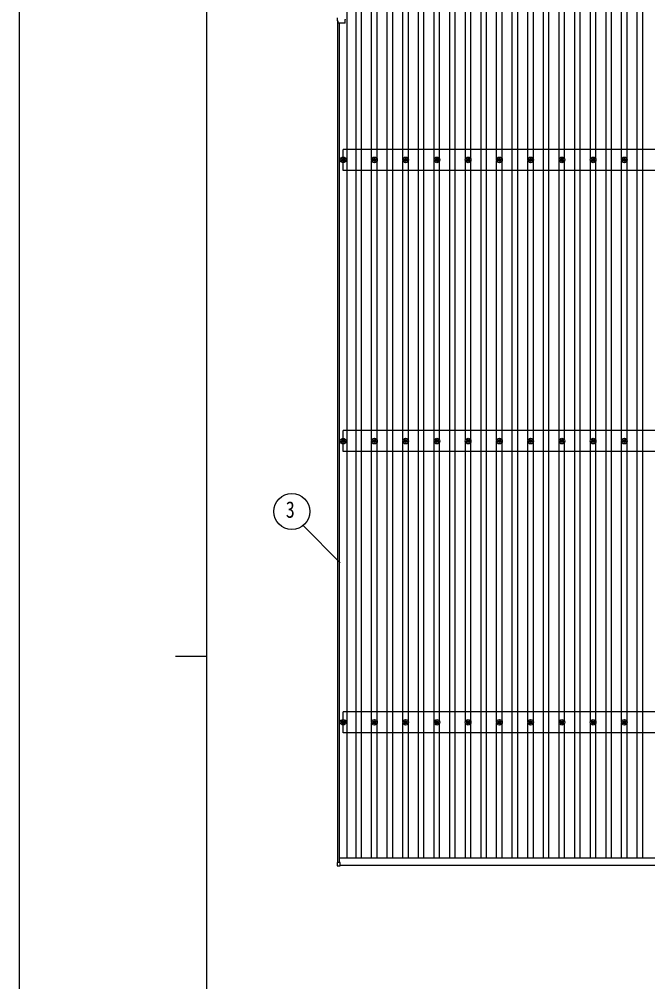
# Model space of a CAD drawing. Units: millimetres, scale not verified. Extents: x -16820 to 16820, y -11880 to 11880.
# Drawn here: x -16820 to -12797, y -1584 to 4577 of the extents above; entities that cross this region are included whole.
import ezdxf
from ezdxf.enums import TextEntityAlignment as Align

# ---------------------------------------------------------------- set-up
doc = ezdxf.new("R2010")
doc.units = ezdxf.units.MM
doc.header["$LTSCALE"] = 50
for name, color, linetype in [('0-5_YKK_13', 4, 'Continuous'), ('0-6_YKK_A1', 4, 'Continuous'), ('0-7_YKK_D', 6, 'Continuous'), ('0-8_YKK_ZWAK', 7, 'Continuous')]:
    doc.layers.add(name, color=color, linetype=linetype)
doc.styles.add('ＭＳ ゴシック', font='')
doc.styles.get('ＭＳ ゴシック').set_extended_font_data('MS Gothic')

msp = doc.modelspace()

# ---------------------------------------------------------------- linework, layer by layer
at = {"layer": '0-5_YKK_13'}
for p, q in [((-14782.42, 4566.64), (-14782.42, 4586.64)), ((-14780.92, 4566.64), (-14782.42, 4566.64)), ((-14780.92, 4566.64), (-14780.92, 4552.64)), ((-14733.92, 4552.64), (-14733.92, 4576.24)), ((-14758.32, 4551.64), (-14779.92, 4551.64)), ((-14734.92, 4551.64), (-14757.52, 4551.64)), ((-14756.92, 3678.67), (-14752.5, 3678.67)), ((-14756.92, 3675.17), (-14752.5, 3675.17)), ((-14748.67, 3686.92), (-14748.67, 3682.5)), ((-14748.67, 3671.34), (-14748.67, 3666.92)), ((-14745.17, 3686.92), (-14745.17, 3682.5)), ((-14745.17, 3671.34), (-14745.17, 3666.92)), ((-14741.34, 3678.67), (-14736.92, 3678.67)), ((-14741.34, 3675.17), (-14736.92, 3675.17)), ((-14556.92, 3678.67), (-14552.5, 3678.67)), ((-14556.92, 3675.17), (-14552.5, 3675.17)), ((-14548.67, 3686.92), (-14548.67, 3682.5)), ((-14548.67, 3671.34), (-14548.67, 3666.92)), ((-14545.17, 3686.92), (-14545.17, 3682.5)), ((-14545.17, 3671.34), (-14545.17, 3666.92)), ((-14541.34, 3678.67), (-14536.92, 3678.67)), ((-14541.34, 3675.17), (-14536.92, 3675.17)), ((-14356.92, 3678.67), (-14352.5, 3678.67)), ((-14356.92, 3675.17), (-14352.5, 3675.17)), ((-14348.67, 3686.92), (-14348.67, 3682.5)), ((-14348.67, 3671.34), (-14348.67, 3666.92)), ((-14345.17, 3686.92), (-14345.17, 3682.5)), ((-14345.17, 3671.34), (-14345.17, 3666.92)), ((-14341.34, 3678.67), (-14336.92, 3678.67)), ((-14341.34, 3675.17), (-14336.92, 3675.17)), ((-14156.92, 3678.67), (-14152.5, 3678.67)), ((-14156.92, 3675.17), (-14152.5, 3675.17)), ((-14148.67, 3686.92), (-14148.67, 3682.5)), ((-14148.67, 3671.34), (-14148.67, 3666.92)), ((-14145.17, 3686.92), (-14145.17, 3682.5)), ((-14145.17, 3671.34), (-14145.17, 3666.92)), ((-14141.34, 3678.67), (-14136.92, 3678.67)), ((-14141.34, 3675.17), (-14136.92, 3675.17)), ((-13956.92, 3678.67), (-13952.5, 3678.67)), ((-13956.92, 3675.17), (-13952.5, 3675.17)), ((-13948.67, 3686.92), (-13948.67, 3682.5)), ((-13948.67, 3671.34), (-13948.67, 3666.92)), ((-13945.17, 3686.92), (-13945.17, 3682.5)), ((-13945.17, 3671.34), (-13945.17, 3666.92)), ((-13941.34, 3678.67), (-13936.92, 3678.67)), ((-13941.34, 3675.17), (-13936.92, 3675.17)), ((-13756.92, 3678.67), (-13752.5, 3678.67)), ((-13756.92, 3675.17), (-13752.5, 3675.17)), ((-13748.67, 3686.92), (-13748.67, 3682.5)), ((-13748.67, 3671.34), (-13748.67, 3666.92)), ((-13745.17, 3686.92), (-13745.17, 3682.5)), ((-13745.17, 3671.34), (-13745.17, 3666.92)), ((-13741.34, 3678.67), (-13736.92, 3678.67)), ((-13741.34, 3675.17), (-13736.92, 3675.17)), ((-13556.92, 3678.67), (-13552.5, 3678.67)), ((-13556.92, 3675.17), (-13552.5, 3675.17)), ((-13548.67, 3686.92), (-13548.67, 3682.5)), ((-13548.67, 3671.34), (-13548.67, 3666.92)), ((-13545.17, 3686.92), (-13545.17, 3682.5)), ((-13545.17, 3671.34), (-13545.17, 3666.92)), ((-13541.34, 3678.67), (-13536.92, 3678.67)), ((-13541.34, 3675.17), (-13536.92, 3675.17)), ((-13356.92, 3678.67), (-13352.5, 3678.67)), ((-13356.92, 3675.17), (-13352.5, 3675.17)), ((-13348.67, 3686.92), (-13348.67, 3682.5)), ((-13348.67, 3671.34), (-13348.67, 3666.92)), ((-13345.17, 3686.92), (-13345.17, 3682.5)), ((-13345.17, 3671.34), (-13345.17, 3666.92)), ((-13341.34, 3678.67), (-13336.92, 3678.67)), ((-13341.34, 3675.17), (-13336.92, 3675.17)), ((-13156.92, 3678.67), (-13152.5, 3678.67)), ((-13156.92, 3675.17), (-13152.5, 3675.17)), ((-13148.67, 3686.92), (-13148.67, 3682.5)), ((-13148.67, 3671.34), (-13148.67, 3666.92)), ((-13145.17, 3686.92), (-13145.17, 3682.5)), ((-13145.17, 3671.34), (-13145.17, 3666.92)), ((-13141.34, 3678.67), (-13136.92, 3678.67)), ((-13141.34, 3675.17), (-13136.92, 3675.17)), ((-12956.92, 3678.67), (-12952.5, 3678.67)), ((-12956.92, 3675.17), (-12952.5, 3675.17)), ((-12948.67, 3686.92), (-12948.67, 3682.5)), ((-12948.67, 3671.34), (-12948.67, 3666.92)), ((-12945.17, 3686.92), (-12945.17, 3682.5)), ((-12945.17, 3671.34), (-12945.17, 3666.92)), ((-12941.34, 3678.67), (-12936.92, 3678.67)), ((-12941.34, 3675.17), (-12936.92, 3675.17)), ((-14756.92, 1878.67), (-14752.5, 1878.67)), ((-14756.92, 1875.17), (-14752.5, 1875.17)), ((-14748.67, 1886.92), (-14748.67, 1882.5)), ((-14748.67, 1871.34), (-14748.67, 1866.92)), ((-14745.17, 1886.92), (-14745.17, 1882.5)), ((-14745.17, 1871.34), (-14745.17, 1866.92)), ((-14741.34, 1878.67), (-14736.92, 1878.67)), ((-14741.34, 1875.17), (-14736.92, 1875.17)), ((-14556.92, 1878.67), (-14552.5, 1878.67)), ((-14556.92, 1875.17), (-14552.5, 1875.17)), ((-14548.67, 1886.92), (-14548.67, 1882.5)), ((-14548.67, 1871.34), (-14548.67, 1866.92)), ((-14545.17, 1886.92), (-14545.17, 1882.5)), ((-14545.17, 1871.34), (-14545.17, 1866.92)), ((-14541.34, 1878.67), (-14536.92, 1878.67)), ((-14541.34, 1875.17), (-14536.92, 1875.17)), ((-14356.92, 1878.67), (-14352.5, 1878.67)), ((-14356.92, 1875.17), (-14352.5, 1875.17)), ((-14348.67, 1886.92), (-14348.67, 1882.5)), ((-14348.67, 1871.34), (-14348.67, 1866.92)), ((-14345.17, 1886.92), (-14345.17, 1882.5)), ((-14345.17, 1871.34), (-14345.17, 1866.92)), ((-14341.34, 1878.67), (-14336.92, 1878.67)), ((-14341.34, 1875.17), (-14336.92, 1875.17)), ((-14156.92, 1878.67), (-14152.5, 1878.67)), ((-14156.92, 1875.17), (-14152.5, 1875.17)), ((-14148.67, 1886.92), (-14148.67, 1882.5)), ((-14148.67, 1871.34), (-14148.67, 1866.92)), ((-14145.17, 1886.92), (-14145.17, 1882.5)), ((-14145.17, 1871.34), (-14145.17, 1866.92)), ((-14141.34, 1878.67), (-14136.92, 1878.67)), ((-14141.34, 1875.17), (-14136.92, 1875.17)), ((-13956.92, 1878.67), (-13952.5, 1878.67)), ((-13956.92, 1875.17), (-13952.5, 1875.17)), ((-13948.67, 1886.92), (-13948.67, 1882.5)), ((-13948.67, 1871.34), (-13948.67, 1866.92)), ((-13945.17, 1886.92), (-13945.17, 1882.5)), ((-13945.17, 1871.34), (-13945.17, 1866.92)), ((-13941.34, 1878.67), (-13936.92, 1878.67)), ((-13941.34, 1875.17), (-13936.92, 1875.17)), ((-13756.92, 1878.67), (-13752.5, 1878.67)), ((-13756.92, 1875.17), (-13752.5, 1875.17)), ((-13748.67, 1886.92), (-13748.67, 1882.5)), ((-13748.67, 1871.34), (-13748.67, 1866.92)), ((-13745.17, 1886.92), (-13745.17, 1882.5)), ((-13745.17, 1871.34), (-13745.17, 1866.92)), ((-13741.34, 1878.67), (-13736.92, 1878.67)), ((-13741.34, 1875.17), (-13736.92, 1875.17)), ((-13556.92, 1878.67), (-13552.5, 1878.67)), ((-13556.92, 1875.17), (-13552.5, 1875.17)), ((-13548.67, 1886.92), (-13548.67, 1882.5)), ((-13548.67, 1871.34), (-13548.67, 1866.92)), ((-13545.17, 1886.92), (-13545.17, 1882.5)), ((-13545.17, 1871.34), (-13545.17, 1866.92)), ((-13541.34, 1878.67), (-13536.92, 1878.67)), ((-13541.34, 1875.17), (-13536.92, 1875.17)), ((-13356.92, 1878.67), (-13352.5, 1878.67)), ((-13356.92, 1875.17), (-13352.5, 1875.17)), ((-13348.67, 1886.92), (-13348.67, 1882.5)), ((-13348.67, 1871.34), (-13348.67, 1866.92)), ((-13345.17, 1886.92), (-13345.17, 1882.5)), ((-13345.17, 1871.34), (-13345.17, 1866.92)), ((-13341.34, 1878.67), (-13336.92, 1878.67)), ((-13341.34, 1875.17), (-13336.92, 1875.17)), ((-13156.92, 1878.67), (-13152.5, 1878.67)), ((-13156.92, 1875.17), (-13152.5, 1875.17)), ((-13148.67, 1886.92), (-13148.67, 1882.5)), ((-13148.67, 1871.34), (-13148.67, 1866.92)), ((-13145.17, 1886.92), (-13145.17, 1882.5)), ((-13145.17, 1871.34), (-13145.17, 1866.92)), ((-13141.34, 1878.67), (-13136.92, 1878.67)), ((-13141.34, 1875.17), (-13136.92, 1875.17)), ((-12956.92, 1878.67), (-12952.5, 1878.67)), ((-12956.92, 1875.17), (-12952.5, 1875.17)), ((-12948.67, 1886.92), (-12948.67, 1882.5)), ((-12948.67, 1871.34), (-12948.67, 1866.92)), ((-12945.17, 1886.92), (-12945.17, 1882.5)), ((-12945.17, 1871.34), (-12945.17, 1866.92)), ((-12941.34, 1878.67), (-12936.92, 1878.67)), ((-12941.34, 1875.17), (-12936.92, 1875.17)), ((-14756.92, 78.45), (-14752.5, 78.45)), ((-14756.92, 74.95), (-14752.5, 74.95)), ((-14748.67, 86.69), (-14748.67, 82.28)), ((-14748.67, 71.11), (-14748.67, 66.7)), ((-14745.17, 86.69), (-14745.17, 82.28)), ((-14745.17, 71.11), (-14745.17, 66.7)), ((-14741.34, 78.45), (-14736.92, 78.45)), ((-14741.34, 74.95), (-14736.92, 74.95)), ((-14556.92, 78.45), (-14552.5, 78.45)), ((-14556.92, 74.95), (-14552.5, 74.95)), ((-14548.67, 86.69), (-14548.67, 82.28)), ((-14548.67, 71.11), (-14548.67, 66.7)), ((-14545.17, 86.69), (-14545.17, 82.28)), ((-14545.17, 71.11), (-14545.17, 66.7)), ((-14541.34, 78.45), (-14536.92, 78.45)), ((-14541.34, 74.95), (-14536.92, 74.95)), ((-14356.92, 78.45), (-14352.5, 78.45)), ((-14356.92, 74.95), (-14352.5, 74.95)), ((-14348.67, 86.69), (-14348.67, 82.28)), ((-14348.67, 71.11), (-14348.67, 66.7)), ((-14345.17, 86.69), (-14345.17, 82.28)), ((-14345.17, 71.11), (-14345.17, 66.7)), ((-14341.34, 78.45), (-14336.92, 78.45)), ((-14341.34, 74.95), (-14336.92, 74.95)), ((-14156.92, 78.45), (-14152.5, 78.45)), ((-14156.92, 74.95), (-14152.5, 74.95)), ((-14148.67, 86.69), (-14148.67, 82.28)), ((-14148.67, 71.11), (-14148.67, 66.7)), ((-14145.17, 86.69), (-14145.17, 82.28)), ((-14145.17, 71.11), (-14145.17, 66.7)), ((-14141.34, 78.45), (-14136.92, 78.45)), ((-14141.34, 74.95), (-14136.92, 74.95)), ((-13956.92, 78.45), (-13952.5, 78.45)), ((-13956.92, 74.95), (-13952.5, 74.95)), ((-13948.67, 86.69), (-13948.67, 82.28)), ((-13948.67, 71.11), (-13948.67, 66.7)), ((-13945.17, 86.69), (-13945.17, 82.28)), ((-13945.17, 71.11), (-13945.17, 66.7)), ((-13941.34, 78.45), (-13936.92, 78.45)), ((-13941.34, 74.95), (-13936.92, 74.95)), ((-13756.92, 78.45), (-13752.5, 78.45)), ((-13756.92, 74.95), (-13752.5, 74.95)), ((-13748.67, 86.69), (-13748.67, 82.28)), ((-13748.67, 71.11), (-13748.67, 66.7)), ((-13745.17, 86.69), (-13745.17, 82.28)), ((-13745.17, 71.11), (-13745.17, 66.7)), ((-13741.34, 78.45), (-13736.92, 78.45)), ((-13741.34, 74.95), (-13736.92, 74.95)), ((-13556.92, 78.45), (-13552.5, 78.45)), ((-13556.92, 74.95), (-13552.5, 74.95)), ((-13548.67, 86.69), (-13548.67, 82.28)), ((-13548.67, 71.11), (-13548.67, 66.7)), ((-13545.17, 86.69), (-13545.17, 82.28)), ((-13545.17, 71.11), (-13545.17, 66.7)), ((-13541.34, 78.45), (-13536.92, 78.45)), ((-13541.34, 74.95), (-13536.92, 74.95)), ((-13356.92, 78.45), (-13352.5, 78.45)), ((-13356.92, 74.95), (-13352.5, 74.95)), ((-13348.67, 86.69), (-13348.67, 82.28)), ((-13348.67, 71.11), (-13348.67, 66.7)), ((-13345.17, 86.69), (-13345.17, 82.28)), ((-13345.17, 71.11), (-13345.17, 66.7)), ((-13341.34, 78.45), (-13336.92, 78.45)), ((-13341.34, 74.95), (-13336.92, 74.95)), ((-13156.92, 78.45), (-13152.5, 78.45)), ((-13156.92, 74.95), (-13152.5, 74.95)), ((-13148.67, 86.69), (-13148.67, 82.28)), ((-13148.67, 71.11), (-13148.67, 66.7)), ((-13145.17, 86.69), (-13145.17, 82.28)), ((-13145.17, 71.11), (-13145.17, 66.7)), ((-13141.34, 78.45), (-13136.92, 78.45)), ((-13141.34, 74.95), (-13136.92, 74.95)), ((-12956.92, 78.45), (-12952.5, 78.45)), ((-12956.92, 74.95), (-12952.5, 74.95)), ((-12948.67, 86.69), (-12948.67, 82.28)), ((-12948.67, 71.11), (-12948.67, 66.7)), ((-12945.17, 86.69), (-12945.17, 82.28)), ((-12945.17, 71.11), (-12945.17, 66.7)), ((-12941.34, 78.45), (-12936.92, 78.45)), ((-12941.34, 74.95), (-12936.92, 74.95)), ((-14785.22, -822.19), (-14785.22, -840.19)), ((-14766.22, -821.19), (-14784.22, -821.19)), ((-14784.22, -841.19), (-14766.22, -841.19)), ((-14765.22, -840.19), (-14765.22, -822.19))]:
    msp.add_line(p, q, dxfattribs=at)
for centre, radius in [((-14746.92, 3676.92), 18.25), ((-14746.92, 3676.92), 10.15), ((-14746.92, 3676.92), 5.85), ((-14746.92, 3676.92), 5.25), ((-14546.92, 3676.92), 18.25), ((-14546.92, 3676.92), 10.15), ((-14546.92, 3676.92), 5.85), ((-14546.92, 3676.92), 5.25), ((-14346.92, 3676.92), 18.25), ((-14346.92, 3676.92), 10.15), ((-14346.92, 3676.92), 5.85), ((-14346.92, 3676.92), 5.25), ((-14146.92, 3676.92), 18.25), ((-14146.92, 3676.92), 10.15), ((-14146.92, 3676.92), 5.85), ((-14146.92, 3676.92), 5.25), ((-13946.92, 3676.92), 18.25), ((-13946.92, 3676.92), 10.15), ((-13946.92, 3676.92), 5.85), ((-13946.92, 3676.92), 5.25), ((-13746.92, 3676.92), 18.25), ((-13746.92, 3676.92), 10.15), ((-13746.92, 3676.92), 5.85), ((-13746.92, 3676.92), 5.25), ((-13546.92, 3676.92), 18.25), ((-13546.92, 3676.92), 10.15), ((-13546.92, 3676.92), 5.85), ((-13546.92, 3676.92), 5.25), ((-13346.92, 3676.92), 18.25), ((-13346.92, 3676.92), 10.15), ((-13346.92, 3676.92), 5.85), ((-13346.92, 3676.92), 5.25), ((-13146.92, 3676.92), 18.25), ((-13146.92, 3676.92), 10.15), ((-13146.92, 3676.92), 5.85), ((-13146.92, 3676.92), 5.25), ((-12946.92, 3676.92), 18.25), ((-12946.92, 3676.92), 10.15), ((-12946.92, 3676.92), 5.85), ((-12946.92, 3676.92), 5.25), ((-14746.92, 1876.92), 18.25), ((-14746.92, 1876.92), 10.15), ((-14746.92, 1876.92), 5.85), ((-14746.92, 1876.92), 5.25), ((-14546.92, 1876.92), 18.25), ((-14546.92, 1876.92), 10.15), ((-14546.92, 1876.92), 5.85), ((-14546.92, 1876.92), 5.25), ((-14346.92, 1876.92), 18.25), ((-14346.92, 1876.92), 10.15), ((-14346.92, 1876.92), 5.85), ((-14346.92, 1876.92), 5.25), ((-14146.92, 1876.92), 18.25), ((-14146.92, 1876.92), 10.15), ((-14146.92, 1876.92), 5.85), ((-14146.92, 1876.92), 5.25), ((-13946.92, 1876.92), 18.25), ((-13946.92, 1876.92), 10.15), ((-13946.92, 1876.92), 5.85), ((-13946.92, 1876.92), 5.25), ((-13746.92, 1876.92), 18.25), ((-13746.92, 1876.92), 10.15), ((-13746.92, 1876.92), 5.85), ((-13746.92, 1876.92), 5.25), ((-13546.92, 1876.92), 18.25), ((-13546.92, 1876.92), 10.15), ((-13546.92, 1876.92), 5.85), ((-13546.92, 1876.92), 5.25), ((-13346.92, 1876.92), 18.25), ((-13346.92, 1876.92), 10.15), ((-13346.92, 1876.92), 5.85), ((-13346.92, 1876.92), 5.25), ((-13146.92, 1876.92), 18.25), ((-13146.92, 1876.92), 10.15), ((-13146.92, 1876.92), 5.85), ((-13146.92, 1876.92), 5.25), ((-12946.92, 1876.92), 18.25), ((-12946.92, 1876.92), 10.15), ((-12946.92, 1876.92), 5.85), ((-12946.92, 1876.92), 5.25), ((-14746.92, 76.7), 18.25), ((-14746.92, 76.7), 10.15), ((-14746.92, 76.7), 5.85), ((-14746.92, 76.7), 5.25), ((-14546.92, 76.7), 18.25), ((-14546.92, 76.7), 10.15), ((-14546.92, 76.7), 5.85), ((-14546.92, 76.7), 5.25), ((-14346.92, 76.7), 18.25), ((-14346.92, 76.7), 10.15), ((-14346.92, 76.7), 5.85), ((-14346.92, 76.7), 5.25), ((-14146.92, 76.7), 18.25), ((-14146.92, 76.7), 10.15), ((-14146.92, 76.7), 5.85), ((-14146.92, 76.7), 5.25), ((-13946.92, 76.7), 18.25), ((-13946.92, 76.7), 10.15), ((-13946.92, 76.7), 5.85), ((-13946.92, 76.7), 5.25), ((-13746.92, 76.7), 18.25), ((-13746.92, 76.7), 10.15), ((-13746.92, 76.7), 5.85), ((-13746.92, 76.7), 5.25), ((-13546.92, 76.7), 18.25), ((-13546.92, 76.7), 10.15), ((-13546.92, 76.7), 5.85), ((-13546.92, 76.7), 5.25), ((-13346.92, 76.7), 18.25), ((-13346.92, 76.7), 10.15), ((-13346.92, 76.7), 5.85), ((-13346.92, 76.7), 5.25), ((-13146.92, 76.7), 18.25), ((-13146.92, 76.7), 10.15), ((-13146.92, 76.7), 5.85), ((-13146.92, 76.7), 5.25), ((-12946.92, 76.7), 18.25), ((-12946.92, 76.7), 10.15), ((-12946.92, 76.7), 5.85), ((-12946.92, 76.7), 5.25)]:
    msp.add_circle(centre, radius, dxfattribs=at)
for centre, radius, start, end in [((-14733.62, 4576.64), 0.5, 126.8699, 233.1301), ((-14779.92, 4552.64), 1, 180, 269.99999), ((-14757.92, 4551.34), 0.5, 36.8699, 143.1301), ((-14734.92, 4552.64), 1, 269.99999, 0), ((-14784.22, -822.19), 1, 90, 180), ((-14784.22, -840.19), 1, 180, 270), ((-14766.22, -822.19), 1, 0, 90), ((-14766.22, -840.19), 1, 270, 0)]:
    msp.add_arc(centre, radius, start, end, dxfattribs=at)
at = {"layer": '0-6_YKK_A1'}
for p, q in [((-14721.92, -789.91), (-14721.92, 9943.06)), ((-14664.42, -789.91), (-14664.42, 9943.06)), ((-14629.42, -789.91), (-14629.42, 9943.06)), ((-14464.42, -789.91), (-14464.42, 9943.06)), ((-14429.42, -789.91), (-14429.42, 9943.06)), ((-14264.42, -789.91), (-14264.42, 9943.06)), ((-14229.42, -789.91), (-14229.42, 9943.06)), ((-14064.42, -789.91), (-14064.42, 9943.06)), ((-14029.42, -789.91), (-14029.42, 9943.06)), ((-13864.42, -789.91), (-13864.42, 9943.06)), ((-13829.42, -789.91), (-13829.42, 9943.06)), ((-13664.42, -789.91), (-13664.42, 9943.06)), ((-13629.42, -789.91), (-13629.42, 9943.06)), ((-13464.42, -789.91), (-13464.42, 9943.06)), ((-13429.42, -789.91), (-13429.42, 9943.06)), ((-13264.42, -789.91), (-13264.42, 9943.06)), ((-13229.42, -789.91), (-13229.42, 9943.06)), ((-13064.42, -789.91), (-13064.42, 9943.06)), ((-13029.42, -789.91), (-13029.42, 9943.06)), ((-12864.42, -789.91), (-12864.42, 9943.06)), ((-12829.42, -789.91), (-12829.42, 9943.06)), ((-14564.42, 3682.1), (-14564.42, 5471.74)), ((-14529.42, 3682.1), (-14529.42, 5471.74)), ((-14364.42, 3682.1), (-14364.42, 5471.74)), ((-14329.42, 3682.1), (-14329.42, 5471.74)), ((-14164.42, 3682.1), (-14164.42, 5471.74)), ((-14129.42, 3682.1), (-14129.42, 5471.74)), ((-13964.42, 3682.1), (-13964.42, 5471.74)), ((-13929.42, 3682.1), (-13929.42, 5471.74)), ((-13764.42, 3682.1), (-13764.42, 5471.74)), ((-13729.42, 3682.1), (-13729.42, 5471.74)), ((-13564.42, 3682.1), (-13564.42, 5471.74)), ((-13529.42, 3682.1), (-13529.42, 5471.74)), ((-13364.42, 3682.1), (-13364.42, 5471.74)), ((-13329.42, 3682.1), (-13329.42, 5471.74)), ((-13164.42, 3682.1), (-13164.42, 5471.74)), ((-13129.42, 3682.1), (-13129.42, 5471.74)), ((-12964.42, 3682.1), (-12964.42, 5471.74)), ((-12929.42, 3682.1), (-12929.42, 5471.74)), ((-14781.92, -821.19), (-14781.92, 4566.64)), ((-14769.92, -821.19), (-14769.92, 4551.64)), ((-9346.92, 3743.92), (-14746.92, 3743.92)), ((-14746.92, 3609.92), (-14746.92, 3743.92)), ((-14564.42, 1882.1), (-14564.42, 3671.74)), ((-14529.42, 1882.1), (-14529.42, 3671.74)), ((-14364.42, 1882.1), (-14364.42, 3671.74)), ((-14329.42, 1882.1), (-14329.42, 3671.74)), ((-14164.42, 1882.1), (-14164.42, 3671.74)), ((-14129.42, 1882.1), (-14129.42, 3671.74)), ((-13964.42, 1882.1), (-13964.42, 3671.74)), ((-13929.42, 1882.1), (-13929.42, 3671.74)), ((-13764.42, 1882.1), (-13764.42, 3671.74)), ((-13729.42, 1882.1), (-13729.42, 3671.74)), ((-13564.42, 1882.1), (-13564.42, 3671.74)), ((-13529.42, 1882.1), (-13529.42, 3671.74)), ((-13364.42, 1882.1), (-13364.42, 3671.74)), ((-13329.42, 1882.1), (-13329.42, 3671.74)), ((-13164.42, 1882.1), (-13164.42, 3671.74)), ((-13129.42, 1882.1), (-13129.42, 3671.74)), ((-12964.42, 1882.1), (-12964.42, 3671.74)), ((-12929.42, 1882.1), (-12929.42, 3671.74)), ((-9346.92, 3609.92), (-14746.92, 3609.92)), ((-9346.92, 1943.92), (-14746.92, 1943.92)), ((-14746.92, 1809.92), (-14746.92, 1943.92)), ((-14564.42, 81.87), (-14564.42, 1871.74)), ((-14529.42, 81.87), (-14529.42, 1871.74)), ((-14364.42, 81.87), (-14364.42, 1871.74)), ((-14329.42, 81.87), (-14329.42, 1871.74)), ((-14164.42, 81.87), (-14164.42, 1871.74)), ((-14129.42, 81.87), (-14129.42, 1871.74)), ((-13964.42, 81.87), (-13964.42, 1871.74)), ((-13929.42, 81.87), (-13929.42, 1871.74)), ((-13764.42, 81.87), (-13764.42, 1871.74)), ((-13729.42, 81.87), (-13729.42, 1871.74)), ((-13564.42, 81.87), (-13564.42, 1871.74)), ((-13529.42, 81.87), (-13529.42, 1871.74)), ((-13364.42, 81.87), (-13364.42, 1871.74)), ((-13329.42, 81.87), (-13329.42, 1871.74)), ((-13164.42, 81.87), (-13164.42, 1871.74)), ((-13129.42, 81.87), (-13129.42, 1871.74)), ((-12964.42, 81.87), (-12964.42, 1871.74)), ((-12929.42, 81.87), (-12929.42, 1871.74)), ((-9346.92, 1809.92), (-14746.92, 1809.92)), ((-9346.92, 143.7), (-14746.92, 143.7)), ((-14746.92, 9.7), (-14746.92, 143.7)), ((-14564.42, -789.91), (-14564.42, 71.52)), ((-14529.42, -789.91), (-14529.42, 71.52)), ((-14364.42, -789.91), (-14364.42, 71.52)), ((-14329.42, -789.91), (-14329.42, 71.52)), ((-14164.42, -789.91), (-14164.42, 71.52)), ((-14129.42, -789.91), (-14129.42, 71.52)), ((-13964.42, -789.91), (-13964.42, 71.52)), ((-13929.42, -789.91), (-13929.42, 71.52)), ((-13764.42, -789.91), (-13764.42, 71.52)), ((-13729.42, -789.91), (-13729.42, 71.52)), ((-13564.42, -789.91), (-13564.42, 71.52)), ((-13529.42, -789.91), (-13529.42, 71.52)), ((-13364.42, -789.91), (-13364.42, 71.52)), ((-13329.42, -789.91), (-13329.42, 71.52)), ((-13164.42, -789.91), (-13164.42, 71.52)), ((-13129.42, -789.91), (-13129.42, 71.52)), ((-12964.42, -789.91), (-12964.42, 71.52)), ((-12929.42, -789.91), (-12929.42, 71.52)), ((-9346.92, 9.7), (-14746.92, 9.7)), ((-14769.92, -789.91), (-9323.92, -789.91)), ((-14765.22, -837.89), (-9328.62, -837.89))]:
    msp.add_line(p, q, dxfattribs=at)
at = {"layer": '0-7_YKK_D'}
msp.add_line((-15003.63, 1336.31), (-14765.57, 1098.24), dxfattribs=at)
msp.add_circle((-15075.59, 1426.27), 115.2, dxfattribs=at)
at = {"layer": '0-8_YKK_ZWAK'}
for p, q in [((-15619.92, -10100), (-15619.92, 11100)), ((-15819.92, 500), (-15619.92, 500))]:
    msp.add_line(p, q, dxfattribs=at)
msp.add_lwpolyline([(-16820, -11880), (16820, -11880), (16820, 11880), (-16820, 11880)], close=True, dxfattribs=at)

# ---------------------------------------------------------------- texts
at = {"layer": '0-7_YKK_D', "style": 'ＭＳ ゴシック', "width": 0.8}
msp.add_text('3', height=105.6, dxfattribs=at).set_placement((-15113.99, 1354.27), align=Align.BOTTOM_LEFT)

doc.saveas('drawing.dxf')
